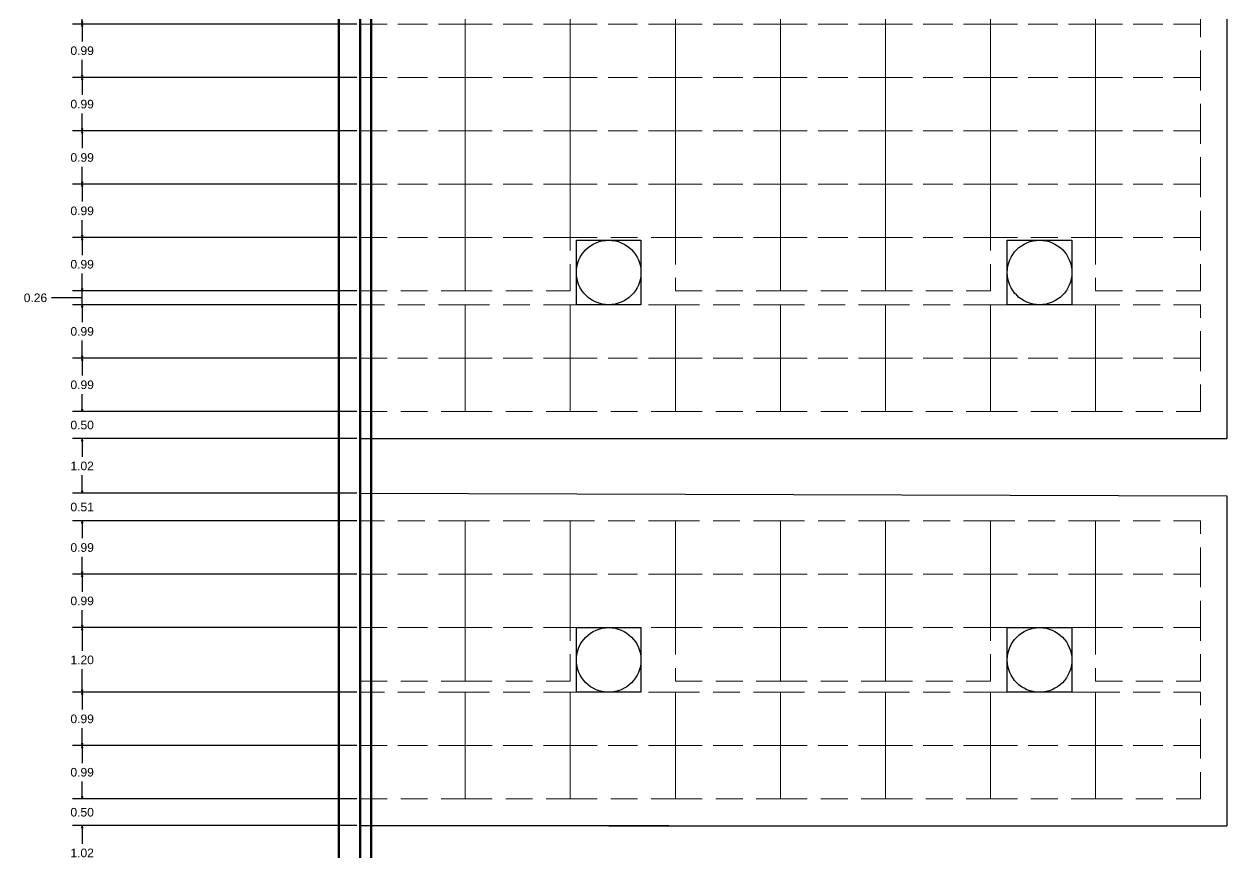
# Model space of a CAD drawing. Header units: metres. Extents: x -1 to 720, y -8 to 179.
# Drawn here: x 514.67 to 537, y 46.41 to 61.81 of the extents above; entities that cross this region are included whole.
import ezdxf

# ---------------------------------------------------------------- set-up
doc = ezdxf.new("R2010")
doc.units = ezdxf.units.M
doc.header["$PDMODE"] = 34
doc.linetypes.add('DASHED', pattern=[0.75, 0.5, -0.25])
for name, color, linetype in [('0-Dimension', 9, 'Continuous'), ('E-AUXL', 7, 'Continuous'), ('S-PLAT', 7, 'Continuous')]:
    doc.layers.add(name, color=color, linetype=linetype)
for name, color, linetype, lineweight in [('A-AREA', 7, 'Continuous', 5), ('A-ROOF', 226, 'Continuous', 53), ('E-POWR', 3, 'DASHED', 15), ('S-BEAM', 1, 'Continuous', 50)]:
    doc.layers.add(name, color=color, linetype=linetype, lineweight=lineweight)
doc.styles.get("Standard").update_dxf_attribs({"font": 'arial.ttf'})
doc.dimstyles.new('DAPC Standard', dxfattribs={"dimtxt": 0.3, "dimasz": 0.18, "dimexe": 0.18, "dimexo": 0.0625, "dimgap": 0.09, "dimtad": 0, "dimtih": 1, "dimtoh": 1, "dimzin": 0, "dimdsep": 46, "dimtxsty": 'Standard', "dimblk": 'CLOSEDBLANK', "dimcen": 0.09, "dimazin": 0, "dimtfac": 1, "dimtofl": 0, "dimtmove": 0, "dimatfit": 3, "dimfxl": 1, "dimtolj": 1, "dimtzin": 0, "dimarcsym": 0})

# ---------------------------------------------------------------- blocks, each defined once
blk = doc.blocks.new('*U5')
at = {"layer": 'E-POWR'}
blk.add_lwpolyline([(-0.975, -0.496), (0.975, -0.496), (0.975, 0.496), (-0.975, 0.496)], close=True, dxfattribs=at)
blk = doc.blocks.new('*U6')
at = {"layer": 'E-POWR', "color": 0, "linetype": 'ByBlock', "lineweight": -2, "transparency": 16777216}
for p in [(0, 0), (1.95, 0)]:
    blk.add_blockref('*U5', p, dxfattribs=at)
blk = doc.blocks.new('*U7')
at = {"layer": 'E-POWR'}
blk.add_lwpolyline([(-0.975, -0.496), (0.975, -0.496), (0.975, 0.496), (-0.975, 0.496)], close=True, dxfattribs=at)
blk = doc.blocks.new('*U8')
at = {"layer": 'E-POWR', "color": 0, "linetype": 'ByBlock', "lineweight": -2, "transparency": 16777216}
for p in [(0, 0), (1.95, 0)]:
    blk.add_blockref('*U7', p, dxfattribs=at)
blk = doc.blocks.new('*U25')
at = {"layer": 'E-POWR'}
blk.add_lwpolyline([(-0.975, -0.496), (0.975, -0.496), (0.975, 0.496), (-0.975, 0.496)], close=True, dxfattribs=at)
blk = doc.blocks.new('*U26')
at = {"layer": 'E-POWR', "color": 0, "linetype": 'ByBlock', "lineweight": -2, "transparency": 16777216}
for p in [(0, 0), (1.95, 0), (3.9, 0)]:
    blk.add_blockref('*U25', p, dxfattribs=at)
blk = doc.blocks.new('*U27')
at = {"layer": 'E-POWR'}
blk.add_lwpolyline([(-0.975, -0.496), (0.975, -0.496), (0.975, 0.496), (-0.975, 0.496)], close=True, dxfattribs=at)
blk = doc.blocks.new('*U28')
at = {"layer": 'E-POWR', "color": 0, "linetype": 'ByBlock', "lineweight": -2, "transparency": 16777216}
for p in [(0, 0), (1.95, 0), (3.9, 0)]:
    blk.add_blockref('*U27', p, dxfattribs=at)
blk = doc.blocks.new('_ClosedBlank')
at = {"color": 0, "linetype": 'ByBlock', "lineweight": -2}
for p, q in [((-1, 0.17), (0, 0)), ((-1, 0.17), (-1, -0.17)), ((0, 0), (-1, -0.17))]:
    blk.add_line(p, q, dxfattribs=at)
blk = doc.blocks.new('*D391')
at = {"layer": '0-Dimension', "color": 0, "lineweight": -2, "transparency": 16777216}
for p, q in [((520.848, 46.917), (515.567, 46.917)), ((515.747, 46.872), (515.747, 46.581)), ((515.747, 45.946), (515.747, 46.237)), ((520.848, 45.901), (515.567, 45.901))]:
    blk.add_line(p, q, dxfattribs=at)
at = {"layer": 'Defpoints', "color": 0, "transparency": 16777216}
for p in [(515.747, 46.917), (520.911, 46.917), (520.911, 45.901)]:
    blk.add_point(p, dxfattribs=at)
at = {"layer": '0-Dimension', "color": 0, "lineweight": -2, "transparency": 16777216, "xscale": 0.045, "yscale": 0.045, "zscale": 0.045}
for p, rotation in [((515.747, 46.917), 90), ((515.747, 45.901), 270)]:
    blk.add_blockref('_ClosedBlank', p, dxfattribs=dict(at, rotation=rotation))
at = {"layer": '0-Dimension', "color": 0, "transparency": 16777216, "insert": (515.747, 46.409), "char_height": 0.16, "attachment_point": 5}
blk.add_mtext('\\A1;1.02', dxfattribs=at)
blk = doc.blocks.new('*D392')
at = {"layer": '0-Dimension', "color": 0, "lineweight": -2, "transparency": 16777216}
for p, q in [((520.848, 47.412), (515.567, 47.412)), ((515.747, 47.457), (515.747, 47.502)), ((520.848, 46.917), (515.567, 46.917)), ((515.747, 46.872), (515.747, 46.827))]:
    blk.add_line(p, q, dxfattribs=at)
at = {"layer": 'Defpoints', "color": 0, "transparency": 16777216}
for p in [(515.747, 47.412), (520.911, 47.412), (520.911, 46.917)]:
    blk.add_point(p, dxfattribs=at)
at = {"layer": '0-Dimension', "color": 0, "lineweight": -2, "transparency": 16777216, "xscale": 0.045, "yscale": 0.045, "zscale": 0.045}
for p, rotation in [((515.747, 47.412), 270), ((515.747, 46.917), 90)]:
    blk.add_blockref('_ClosedBlank', p, dxfattribs=dict(at, rotation=rotation))
at = {"layer": '0-Dimension', "color": 0, "transparency": 16777216, "insert": (515.747, 47.165), "char_height": 0.16, "attachment_point": 5}
blk.add_mtext('\\A1;0.50', dxfattribs=at)
blk = doc.blocks.new('*D393')
at = {"layer": '0-Dimension', "color": 0, "lineweight": -2, "transparency": 16777216}
for p, q in [((520.848, 48.404), (515.567, 48.404)), ((515.747, 48.359), (515.747, 48.08)), ((515.747, 47.457), (515.747, 47.737)), ((520.848, 47.412), (515.567, 47.412))]:
    blk.add_line(p, q, dxfattribs=at)
at = {"layer": 'Defpoints', "color": 0, "transparency": 16777216}
for p in [(515.747, 48.404), (520.911, 48.404), (520.911, 47.412)]:
    blk.add_point(p, dxfattribs=at)
at = {"layer": '0-Dimension', "color": 0, "lineweight": -2, "transparency": 16777216, "xscale": 0.045, "yscale": 0.045, "zscale": 0.045}
for p, rotation in [((515.747, 48.404), 90), ((515.747, 47.412), 270)]:
    blk.add_blockref('_ClosedBlank', p, dxfattribs=dict(at, rotation=rotation))
at = {"layer": '0-Dimension', "color": 0, "transparency": 16777216, "insert": (515.747, 47.908), "char_height": 0.16, "attachment_point": 5}
blk.add_mtext('\\A1;0.99', dxfattribs=at)
blk = doc.blocks.new('*D394')
at = {"layer": '0-Dimension', "color": 0, "lineweight": -2, "transparency": 16777216}
for p, q in [((520.848, 49.396), (515.567, 49.396)), ((515.747, 49.351), (515.747, 49.072)), ((515.747, 48.449), (515.747, 48.729)), ((520.848, 48.404), (515.567, 48.404))]:
    blk.add_line(p, q, dxfattribs=at)
at = {"layer": 'Defpoints', "color": 0, "transparency": 16777216}
for p in [(515.747, 49.396), (520.911, 49.396), (520.911, 48.404)]:
    blk.add_point(p, dxfattribs=at)
at = {"layer": '0-Dimension', "color": 0, "lineweight": -2, "transparency": 16777216, "xscale": 0.045, "yscale": 0.045, "zscale": 0.045}
for p, rotation in [((515.747, 49.396), 90), ((515.747, 48.404), 270)]:
    blk.add_blockref('_ClosedBlank', p, dxfattribs=dict(at, rotation=rotation))
at = {"layer": '0-Dimension', "color": 0, "transparency": 16777216, "insert": (515.747, 48.9), "char_height": 0.16, "attachment_point": 5}
blk.add_mtext('\\A1;0.99', dxfattribs=at)
blk = doc.blocks.new('*D395')
at = {"layer": '0-Dimension', "color": 0, "lineweight": -2, "transparency": 16777216}
for p, q in [((520.848, 50.596), (515.567, 50.596)), ((515.747, 50.551), (515.747, 50.168)), ((515.747, 49.441), (515.747, 49.825)), ((520.848, 49.396), (515.567, 49.396))]:
    blk.add_line(p, q, dxfattribs=at)
at = {"layer": 'Defpoints', "color": 0, "transparency": 16777216}
for p in [(515.747, 50.596), (520.911, 50.596), (520.911, 49.396)]:
    blk.add_point(p, dxfattribs=at)
at = {"layer": '0-Dimension', "color": 0, "lineweight": -2, "transparency": 16777216, "xscale": 0.045, "yscale": 0.045, "zscale": 0.045}
for p, rotation in [((515.747, 50.596), 90), ((515.747, 49.396), 270)]:
    blk.add_blockref('_ClosedBlank', p, dxfattribs=dict(at, rotation=rotation))
at = {"layer": '0-Dimension', "color": 0, "transparency": 16777216, "insert": (515.747, 49.996), "char_height": 0.16, "attachment_point": 5}
blk.add_mtext('\\A1;1.20', dxfattribs=at)
blk = doc.blocks.new('*D396')
at = {"layer": '0-Dimension', "color": 0, "lineweight": -2, "transparency": 16777216}
for p, q in [((520.848, 51.588), (515.567, 51.588)), ((515.747, 51.543), (515.747, 51.264)), ((515.747, 50.641), (515.747, 50.921)), ((520.848, 50.596), (515.567, 50.596))]:
    blk.add_line(p, q, dxfattribs=at)
at = {"layer": 'Defpoints', "color": 0, "transparency": 16777216}
for p in [(515.747, 51.588), (520.911, 51.588), (520.911, 50.596)]:
    blk.add_point(p, dxfattribs=at)
at = {"layer": '0-Dimension', "color": 0, "lineweight": -2, "transparency": 16777216, "xscale": 0.045, "yscale": 0.045, "zscale": 0.045}
for p, rotation in [((515.747, 51.588), 90), ((515.747, 50.596), 270)]:
    blk.add_blockref('_ClosedBlank', p, dxfattribs=dict(at, rotation=rotation))
at = {"layer": '0-Dimension', "color": 0, "transparency": 16777216, "insert": (515.747, 51.092), "char_height": 0.16, "attachment_point": 5}
blk.add_mtext('\\A1;0.99', dxfattribs=at)
blk = doc.blocks.new('*D397')
at = {"layer": '0-Dimension', "color": 0, "lineweight": -2, "transparency": 16777216}
for p, q in [((520.848, 52.58), (515.567, 52.58)), ((515.747, 52.535), (515.747, 52.256)), ((515.747, 51.633), (515.747, 51.913)), ((520.848, 51.588), (515.567, 51.588))]:
    blk.add_line(p, q, dxfattribs=at)
at = {"layer": 'Defpoints', "color": 0, "transparency": 16777216}
for p in [(515.747, 52.58), (520.911, 52.58), (520.911, 51.588)]:
    blk.add_point(p, dxfattribs=at)
at = {"layer": '0-Dimension', "color": 0, "lineweight": -2, "transparency": 16777216, "xscale": 0.045, "yscale": 0.045, "zscale": 0.045}
for p, rotation in [((515.747, 52.58), 90), ((515.747, 51.588), 270)]:
    blk.add_blockref('_ClosedBlank', p, dxfattribs=dict(at, rotation=rotation))
at = {"layer": '0-Dimension', "color": 0, "transparency": 16777216, "insert": (515.747, 52.084), "char_height": 0.16, "attachment_point": 5}
blk.add_mtext('\\A1;0.99', dxfattribs=at)
blk = doc.blocks.new('*D398')
at = {"layer": '0-Dimension', "color": 0, "lineweight": -2, "transparency": 16777216}
for p, q in [((515.747, 53.137), (515.747, 53.182)), ((520.848, 53.092), (515.567, 53.092)), ((520.848, 52.58), (515.567, 52.58)), ((515.747, 52.535), (515.747, 52.49))]:
    blk.add_line(p, q, dxfattribs=at)
at = {"layer": 'Defpoints', "color": 0, "transparency": 16777216}
for p in [(515.747, 53.092), (520.911, 53.092), (520.911, 52.58)]:
    blk.add_point(p, dxfattribs=at)
at = {"layer": '0-Dimension', "color": 0, "lineweight": -2, "transparency": 16777216, "xscale": 0.045, "yscale": 0.045, "zscale": 0.045}
for p, rotation in [((515.747, 53.092), 270), ((515.747, 52.58), 90)]:
    blk.add_blockref('_ClosedBlank', p, dxfattribs=dict(at, rotation=rotation))
at = {"layer": '0-Dimension', "color": 0, "transparency": 16777216, "insert": (515.747, 52.836), "char_height": 0.16, "attachment_point": 5}
blk.add_mtext('\\A1;0.51', dxfattribs=at)
blk = doc.blocks.new('*D399')
at = {"layer": '0-Dimension', "color": 0, "lineweight": -2, "transparency": 16777216}
for p, q in [((520.848, 54.108), (515.567, 54.108)), ((515.747, 54.063), (515.747, 53.772)), ((515.747, 53.137), (515.747, 53.428)), ((520.848, 53.092), (515.567, 53.092))]:
    blk.add_line(p, q, dxfattribs=at)
at = {"layer": 'Defpoints', "color": 0, "transparency": 16777216}
for p in [(515.747, 54.108), (520.911, 54.108), (520.911, 53.092)]:
    blk.add_point(p, dxfattribs=at)
at = {"layer": '0-Dimension', "color": 0, "lineweight": -2, "transparency": 16777216, "xscale": 0.045, "yscale": 0.045, "zscale": 0.045}
for p, rotation in [((515.747, 54.108), 90), ((515.747, 53.092), 270)]:
    blk.add_blockref('_ClosedBlank', p, dxfattribs=dict(at, rotation=rotation))
at = {"layer": '0-Dimension', "color": 0, "transparency": 16777216, "insert": (515.747, 53.6), "char_height": 0.16, "attachment_point": 5}
blk.add_mtext('\\A1;1.02', dxfattribs=at)
blk = doc.blocks.new('*D400')
at = {"layer": '0-Dimension', "color": 0, "lineweight": -2, "transparency": 16777216}
for p, q in [((520.848, 54.612), (515.567, 54.612)), ((515.747, 54.657), (515.747, 54.702)), ((520.848, 54.108), (515.567, 54.108)), ((515.747, 54.063), (515.747, 54.018))]:
    blk.add_line(p, q, dxfattribs=at)
at = {"layer": 'Defpoints', "color": 0, "transparency": 16777216}
for p in [(515.747, 54.612), (520.911, 54.612), (520.911, 54.108)]:
    blk.add_point(p, dxfattribs=at)
at = {"layer": '0-Dimension', "color": 0, "lineweight": -2, "transparency": 16777216, "xscale": 0.045, "yscale": 0.045, "zscale": 0.045}
for p, rotation in [((515.747, 54.612), 270), ((515.747, 54.108), 90)]:
    blk.add_blockref('_ClosedBlank', p, dxfattribs=dict(at, rotation=rotation))
at = {"layer": '0-Dimension', "color": 0, "transparency": 16777216, "insert": (515.747, 54.36), "char_height": 0.16, "attachment_point": 5}
blk.add_mtext('\\A1;0.50', dxfattribs=at)
blk = doc.blocks.new('*D401')
at = {"layer": '0-Dimension', "color": 0, "lineweight": -2, "transparency": 16777216}
for p, q in [((520.848, 55.604), (515.567, 55.604)), ((515.747, 55.559), (515.747, 55.28)), ((515.747, 54.657), (515.747, 54.937)), ((520.848, 54.612), (515.567, 54.612))]:
    blk.add_line(p, q, dxfattribs=at)
at = {"layer": 'Defpoints', "color": 0, "transparency": 16777216}
for p in [(515.747, 55.604), (520.911, 55.604), (520.911, 54.612)]:
    blk.add_point(p, dxfattribs=at)
at = {"layer": '0-Dimension', "color": 0, "lineweight": -2, "transparency": 16777216, "xscale": 0.045, "yscale": 0.045, "zscale": 0.045}
for p, rotation in [((515.747, 55.604), 90), ((515.747, 54.612), 270)]:
    blk.add_blockref('_ClosedBlank', p, dxfattribs=dict(at, rotation=rotation))
at = {"layer": '0-Dimension', "color": 0, "transparency": 16777216, "insert": (515.747, 55.108), "char_height": 0.16, "attachment_point": 5}
blk.add_mtext('\\A1;0.99', dxfattribs=at)
blk = doc.blocks.new('*D402')
at = {"layer": '0-Dimension', "color": 0, "lineweight": -2, "transparency": 16777216}
for p, q in [((520.848, 56.596), (515.567, 56.596)), ((515.747, 56.551), (515.747, 56.272)), ((515.747, 55.649), (515.747, 55.929)), ((520.848, 55.604), (515.567, 55.604))]:
    blk.add_line(p, q, dxfattribs=at)
at = {"layer": 'Defpoints', "color": 0, "transparency": 16777216}
for p in [(515.747, 56.596), (520.911, 56.596), (520.911, 55.604)]:
    blk.add_point(p, dxfattribs=at)
at = {"layer": '0-Dimension', "color": 0, "lineweight": -2, "transparency": 16777216, "xscale": 0.045, "yscale": 0.045, "zscale": 0.045}
for p, rotation in [((515.747, 56.596), 90), ((515.747, 55.604), 270)]:
    blk.add_blockref('_ClosedBlank', p, dxfattribs=dict(at, rotation=rotation))
at = {"layer": '0-Dimension', "color": 0, "transparency": 16777216, "insert": (515.747, 56.1), "char_height": 0.16, "attachment_point": 5}
blk.add_mtext('\\A1;0.99', dxfattribs=at)
blk = doc.blocks.new('*D403')
at = {"layer": '0-Dimension', "color": 0, "lineweight": -2, "transparency": 16777216}
for p, q in [((520.848, 56.852), (515.567, 56.852)), ((515.747, 56.897), (515.747, 56.942)), ((515.747, 56.596), (515.747, 56.852)), ((515.358, 56.724), (515.178, 56.724)), ((515.747, 56.724), (515.358, 56.724)), ((520.848, 56.596), (515.567, 56.596)), ((515.747, 56.551), (515.747, 56.506))]:
    blk.add_line(p, q, dxfattribs=at)
at = {"layer": 'Defpoints', "color": 0, "transparency": 16777216}
for p in [(515.747, 56.852), (520.911, 56.852), (520.911, 56.596)]:
    blk.add_point(p, dxfattribs=at)
at = {"layer": '0-Dimension', "color": 0, "lineweight": -2, "transparency": 16777216, "xscale": 0.045, "yscale": 0.045, "zscale": 0.045}
for p, rotation in [((515.747, 56.852), 270), ((515.747, 56.596), 90)]:
    blk.add_blockref('_ClosedBlank', p, dxfattribs=dict(at, rotation=rotation))
at = {"layer": '0-Dimension', "color": 0, "transparency": 16777216, "insert": (514.88, 56.724), "char_height": 0.16, "attachment_point": 5}
blk.add_mtext('\\A1;0.26', dxfattribs=at)
blk = doc.blocks.new('*D404')
at = {"layer": '0-Dimension', "color": 0, "lineweight": -2, "transparency": 16777216}
for p, q in [((520.848, 57.844), (515.567, 57.844)), ((515.747, 57.799), (515.747, 57.52)), ((515.747, 56.897), (515.747, 57.177)), ((520.848, 56.852), (515.567, 56.852))]:
    blk.add_line(p, q, dxfattribs=at)
at = {"layer": 'Defpoints', "color": 0, "transparency": 16777216}
for p in [(515.747, 57.844), (520.911, 57.844), (520.911, 56.852)]:
    blk.add_point(p, dxfattribs=at)
at = {"layer": '0-Dimension', "color": 0, "lineweight": -2, "transparency": 16777216, "xscale": 0.045, "yscale": 0.045, "zscale": 0.045}
for p, rotation in [((515.747, 57.844), 90), ((515.747, 56.852), 270)]:
    blk.add_blockref('_ClosedBlank', p, dxfattribs=dict(at, rotation=rotation))
at = {"layer": '0-Dimension', "color": 0, "transparency": 16777216, "insert": (515.747, 57.348), "char_height": 0.16, "attachment_point": 5}
blk.add_mtext('\\A1;0.99', dxfattribs=at)
blk = doc.blocks.new('*D405')
at = {"layer": '0-Dimension', "color": 0, "lineweight": -2, "transparency": 16777216}
for p, q in [((520.848, 58.836), (515.567, 58.836)), ((515.747, 58.791), (515.747, 58.512)), ((515.747, 57.889), (515.747, 58.169)), ((520.848, 57.844), (515.567, 57.844))]:
    blk.add_line(p, q, dxfattribs=at)
at = {"layer": 'Defpoints', "color": 0, "transparency": 16777216}
for p in [(515.747, 58.836), (520.911, 58.836), (520.911, 57.844)]:
    blk.add_point(p, dxfattribs=at)
at = {"layer": '0-Dimension', "color": 0, "lineweight": -2, "transparency": 16777216, "xscale": 0.045, "yscale": 0.045, "zscale": 0.045}
for p, rotation in [((515.747, 58.836), 90), ((515.747, 57.844), 270)]:
    blk.add_blockref('_ClosedBlank', p, dxfattribs=dict(at, rotation=rotation))
at = {"layer": '0-Dimension', "color": 0, "transparency": 16777216, "insert": (515.747, 58.34), "char_height": 0.16, "attachment_point": 5}
blk.add_mtext('\\A1;0.99', dxfattribs=at)
blk = doc.blocks.new('*D406')
at = {"layer": '0-Dimension', "color": 0, "lineweight": -2, "transparency": 16777216}
for p, q in [((520.848, 59.828), (515.567, 59.828)), ((515.747, 59.783), (515.747, 59.504)), ((515.747, 58.881), (515.747, 59.161)), ((520.848, 58.836), (515.567, 58.836))]:
    blk.add_line(p, q, dxfattribs=at)
at = {"layer": 'Defpoints', "color": 0, "transparency": 16777216}
for p in [(515.747, 59.828), (520.911, 59.828), (520.911, 58.836)]:
    blk.add_point(p, dxfattribs=at)
at = {"layer": '0-Dimension', "color": 0, "lineweight": -2, "transparency": 16777216, "xscale": 0.045, "yscale": 0.045, "zscale": 0.045}
for p, rotation in [((515.747, 59.828), 90), ((515.747, 58.836), 270)]:
    blk.add_blockref('_ClosedBlank', p, dxfattribs=dict(at, rotation=rotation))
at = {"layer": '0-Dimension', "color": 0, "transparency": 16777216, "insert": (515.747, 59.332), "char_height": 0.16, "attachment_point": 5}
blk.add_mtext('\\A1;0.99', dxfattribs=at)
blk = doc.blocks.new('*D407')
at = {"layer": '0-Dimension', "color": 0, "lineweight": -2, "transparency": 16777216}
for p, q in [((520.848, 60.82), (515.567, 60.82)), ((515.747, 60.775), (515.747, 60.496)), ((515.747, 59.873), (515.747, 60.153)), ((520.848, 59.828), (515.567, 59.828))]:
    blk.add_line(p, q, dxfattribs=at)
at = {"layer": 'Defpoints', "color": 0, "transparency": 16777216}
for p in [(515.747, 60.82), (520.911, 60.82), (520.911, 59.828)]:
    blk.add_point(p, dxfattribs=at)
at = {"layer": '0-Dimension', "color": 0, "lineweight": -2, "transparency": 16777216, "xscale": 0.045, "yscale": 0.045, "zscale": 0.045}
for p, rotation in [((515.747, 60.82), 90), ((515.747, 59.828), 270)]:
    blk.add_blockref('_ClosedBlank', p, dxfattribs=dict(at, rotation=rotation))
at = {"layer": '0-Dimension', "color": 0, "transparency": 16777216, "insert": (515.747, 60.324), "char_height": 0.16, "attachment_point": 5}
blk.add_mtext('\\A1;0.99', dxfattribs=at)
blk = doc.blocks.new('*D408')
at = {"layer": '0-Dimension', "color": 0, "lineweight": -2, "transparency": 16777216}
for p, q in [((520.848, 61.812), (515.567, 61.812)), ((515.747, 61.767), (515.747, 61.488)), ((515.747, 60.865), (515.747, 61.145)), ((520.848, 60.82), (515.567, 60.82))]:
    blk.add_line(p, q, dxfattribs=at)
at = {"layer": 'Defpoints', "color": 0, "transparency": 16777216}
for p in [(515.747, 61.812), (520.911, 61.812), (520.911, 60.82)]:
    blk.add_point(p, dxfattribs=at)
at = {"layer": '0-Dimension', "color": 0, "lineweight": -2, "transparency": 16777216, "xscale": 0.045, "yscale": 0.045, "zscale": 0.045}
for p, rotation in [((515.747, 61.812), 90), ((515.747, 60.82), 270)]:
    blk.add_blockref('_ClosedBlank', p, dxfattribs=dict(at, rotation=rotation))
at = {"layer": '0-Dimension', "color": 0, "transparency": 16777216, "insert": (515.747, 61.316), "char_height": 0.16, "attachment_point": 5}
blk.add_mtext('\\A1;0.99', dxfattribs=at)
blk = doc.blocks.new('*D409')
at = {"layer": '0-Dimension', "color": 0, "lineweight": -2, "transparency": 16777216}
for p, q in [((520.848, 62.804), (515.567, 62.804)), ((515.747, 62.759), (515.747, 62.48)), ((515.747, 61.857), (515.747, 62.137)), ((520.848, 61.812), (515.567, 61.812))]:
    blk.add_line(p, q, dxfattribs=at)
at = {"layer": 'Defpoints', "color": 0, "transparency": 16777216}
for p in [(515.747, 62.804), (520.911, 62.804), (520.911, 61.812)]:
    blk.add_point(p, dxfattribs=at)
at = {"layer": '0-Dimension', "color": 0, "lineweight": -2, "transparency": 16777216, "xscale": 0.045, "yscale": 0.045, "zscale": 0.045}
for p, rotation in [((515.747, 62.804), 90), ((515.747, 61.812), 270)]:
    blk.add_blockref('_ClosedBlank', p, dxfattribs=dict(at, rotation=rotation))
at = {"layer": '0-Dimension', "color": 0, "transparency": 16777216, "insert": (515.747, 62.308), "char_height": 0.16, "attachment_point": 5}
blk.add_mtext('\\A1;0.99', dxfattribs=at)

msp = doc.modelspace()

# ---------------------------------------------------------------- linework, layer by layer
at = {"layer": 'A-AREA'}
msp.add_line((520.511, 26), (520.511, 80), dxfattribs=at)
at = {"layer": 'A-ROOF'}
for p, q in [((520.911, 30), (520.911, 70)), ((520.511, 30), (520.511, 68))]:
    msp.add_line(p, q, dxfattribs=at)
at = {"layer": 'E-AUXL'}
for p, q in [((524.923, 57.796), (526.123, 57.796)), ((524.923, 56.596), (524.923, 57.796)), ((526.123, 57.796), (526.123, 56.596)), ((532.923, 57.796), (534.123, 57.796)), ((532.923, 56.596), (532.923, 57.796)), ((534.123, 57.796), (534.123, 56.596)), ((526.123, 56.596), (524.923, 56.596)), ((534.123, 56.596), (532.923, 56.596)), ((524.923, 50.596), (526.123, 50.596)), ((524.923, 49.396), (524.923, 50.596)), ((526.123, 50.596), (526.123, 49.396)), ((532.923, 50.596), (534.123, 50.596)), ((532.923, 49.396), (532.923, 50.596)), ((534.123, 50.596), (534.123, 49.396)), ((526.123, 49.396), (524.923, 49.396)), ((534.123, 49.396), (532.923, 49.396))]:
    msp.add_line(p, q, dxfattribs=at)
for centre in [(525.523, 57.196), (533.523, 57.196), (525.523, 49.996), (533.523, 49.996)]:
    msp.add_circle(centre, 0.6, dxfattribs=at)
at = {"layer": 'E-POWR'}
for points in [[(520.911, 61.812), (522.861, 61.812), (522.861, 62.804), (520.911, 62.804)], [(522.861, 61.812), (524.811, 61.812), (524.811, 62.804), (522.861, 62.804)], [(524.811, 61.812), (526.761, 61.812), (526.761, 62.804), (524.811, 62.804)], [(526.761, 61.812), (528.711, 61.812), (528.711, 62.804), (526.761, 62.804)], [(528.711, 61.812), (530.661, 61.812), (530.661, 62.804), (528.711, 62.804)], [(530.661, 61.812), (532.611, 61.812), (532.611, 62.804), (530.661, 62.804)], [(532.611, 61.812), (534.561, 61.812), (534.561, 62.804), (532.611, 62.804)], [(534.561, 61.812), (536.511, 61.812), (536.511, 62.804), (534.561, 62.804)], [(520.911, 60.82), (522.861, 60.82), (522.861, 61.812), (520.911, 61.812)], [(522.861, 60.82), (524.811, 60.82), (524.811, 61.812), (522.861, 61.812)], [(524.811, 60.82), (526.761, 60.82), (526.761, 61.812), (524.811, 61.812)], [(526.761, 60.82), (528.711, 60.82), (528.711, 61.812), (526.761, 61.812)], [(528.711, 60.82), (530.661, 60.82), (530.661, 61.812), (528.711, 61.812)], [(530.661, 60.82), (532.611, 60.82), (532.611, 61.812), (530.661, 61.812)], [(532.611, 60.82), (534.561, 60.82), (534.561, 61.812), (532.611, 61.812)], [(534.561, 60.82), (536.511, 60.82), (536.511, 61.812), (534.561, 61.812)], [(520.911, 59.828), (522.861, 59.828), (522.861, 60.82), (520.911, 60.82)], [(522.861, 59.828), (524.811, 59.828), (524.811, 60.82), (522.861, 60.82)], [(524.811, 59.828), (526.761, 59.828), (526.761, 60.82), (524.811, 60.82)], [(526.761, 59.828), (528.711, 59.828), (528.711, 60.82), (526.761, 60.82)], [(528.711, 59.828), (530.661, 59.828), (530.661, 60.82), (528.711, 60.82)], [(530.661, 59.828), (532.611, 59.828), (532.611, 60.82), (530.661, 60.82)], [(532.611, 59.828), (534.561, 59.828), (534.561, 60.82), (532.611, 60.82)], [(534.561, 59.828), (536.511, 59.828), (536.511, 60.82), (534.561, 60.82)], [(520.911, 58.836), (522.861, 58.836), (522.861, 59.828), (520.911, 59.828)], [(522.861, 58.836), (524.811, 58.836), (524.811, 59.828), (522.861, 59.828)], [(524.811, 58.836), (526.761, 58.836), (526.761, 59.828), (524.811, 59.828)], [(526.761, 58.836), (528.711, 58.836), (528.711, 59.828), (526.761, 59.828)], [(528.711, 58.836), (530.661, 58.836), (530.661, 59.828), (528.711, 59.828)], [(530.661, 58.836), (532.611, 58.836), (532.611, 59.828), (530.661, 59.828)], [(532.611, 58.836), (534.561, 58.836), (534.561, 59.828), (532.611, 59.828)], [(534.561, 58.836), (536.511, 58.836), (536.511, 59.828), (534.561, 59.828)], [(520.911, 57.844), (522.861, 57.844), (522.861, 58.836), (520.911, 58.836)], [(522.861, 57.844), (524.811, 57.844), (524.811, 58.836), (522.861, 58.836)], [(524.811, 57.844), (526.761, 57.844), (526.761, 58.836), (524.811, 58.836)], [(526.761, 57.844), (528.711, 57.844), (528.711, 58.836), (526.761, 58.836)], [(528.711, 57.844), (530.661, 57.844), (530.661, 58.836), (528.711, 58.836)], [(530.661, 57.844), (532.611, 57.844), (532.611, 58.836), (530.661, 58.836)], [(532.611, 57.844), (534.561, 57.844), (534.561, 58.836), (532.611, 58.836)], [(534.561, 57.844), (536.511, 57.844), (536.511, 58.836), (534.561, 58.836)], [(536.511, 57.844), (534.561, 57.844), (534.561, 56.852), (536.511, 56.852)], [(520.911, 55.604), (522.861, 55.604), (522.861, 56.596), (520.911, 56.596)], [(522.861, 55.604), (524.811, 55.604), (524.811, 56.596), (522.861, 56.596)], [(524.811, 55.604), (526.761, 55.604), (526.761, 56.596), (524.811, 56.596)], [(526.761, 55.604), (528.711, 55.604), (528.711, 56.596), (526.761, 56.596)], [(528.711, 55.604), (530.661, 55.604), (530.661, 56.596), (528.711, 56.596)], [(530.661, 55.604), (532.611, 55.604), (532.611, 56.596), (530.661, 56.596)], [(532.611, 55.604), (534.561, 55.604), (534.561, 56.596), (532.611, 56.596)], [(534.561, 55.604), (536.511, 55.604), (536.511, 56.596), (534.561, 56.596)], [(520.911, 54.612), (522.861, 54.612), (522.861, 55.604), (520.911, 55.604)], [(522.861, 54.612), (524.811, 54.612), (524.811, 55.604), (522.861, 55.604)], [(524.811, 54.612), (526.761, 54.612), (526.761, 55.604), (524.811, 55.604)], [(526.761, 54.612), (528.711, 54.612), (528.711, 55.604), (526.761, 55.604)], [(528.711, 54.612), (530.661, 54.612), (530.661, 55.604), (528.711, 55.604)], [(530.661, 54.612), (532.611, 54.612), (532.611, 55.604), (530.661, 55.604)], [(532.611, 54.612), (534.561, 54.612), (534.561, 55.604), (532.611, 55.604)], [(534.561, 54.612), (536.511, 54.612), (536.511, 55.604), (534.561, 55.604)], [(520.911, 51.588), (522.861, 51.588), (522.861, 52.58), (520.911, 52.58)], [(522.861, 51.588), (524.811, 51.588), (524.811, 52.58), (522.861, 52.58)], [(524.811, 51.588), (526.761, 51.588), (526.761, 52.58), (524.811, 52.58)], [(526.761, 51.588), (528.711, 51.588), (528.711, 52.58), (526.761, 52.58)], [(528.711, 51.588), (530.661, 51.588), (530.661, 52.58), (528.711, 52.58)], [(530.661, 51.588), (532.611, 51.588), (532.611, 52.58), (530.661, 52.58)], [(532.611, 51.588), (534.561, 51.588), (534.561, 52.58), (532.611, 52.58)], [(534.561, 51.588), (536.511, 51.588), (536.511, 52.58), (534.561, 52.58)], [(520.911, 50.596), (522.861, 50.596), (522.861, 51.588), (520.911, 51.588)], [(522.861, 50.596), (524.811, 50.596), (524.811, 51.588), (522.861, 51.588)], [(524.811, 50.596), (526.761, 50.596), (526.761, 51.588), (524.811, 51.588)], [(526.761, 50.596), (528.711, 50.596), (528.711, 51.588), (526.761, 51.588)], [(528.711, 50.596), (530.661, 50.596), (530.661, 51.588), (528.711, 51.588)], [(530.661, 50.596), (532.611, 50.596), (532.611, 51.588), (530.661, 51.588)], [(532.611, 50.596), (534.561, 50.596), (534.561, 51.588), (532.611, 51.588)], [(534.561, 50.596), (536.511, 50.596), (536.511, 51.588), (534.561, 51.588)], [(536.511, 50.596), (534.561, 50.596), (534.561, 49.604), (536.511, 49.604)], [(520.911, 48.404), (522.861, 48.404), (522.861, 49.396), (520.911, 49.396)], [(522.861, 48.404), (524.811, 48.404), (524.811, 49.396), (522.861, 49.396)], [(524.811, 48.404), (526.761, 48.404), (526.761, 49.396), (524.811, 49.396)], [(526.761, 48.404), (528.711, 48.404), (528.711, 49.396), (526.761, 49.396)], [(528.711, 48.404), (530.661, 48.404), (530.661, 49.396), (528.711, 49.396)], [(530.661, 48.404), (532.611, 48.404), (532.611, 49.396), (530.661, 49.396)], [(532.611, 48.404), (534.561, 48.404), (534.561, 49.396), (532.611, 49.396)], [(534.561, 48.404), (536.511, 48.404), (536.511, 49.396), (534.561, 49.396)], [(520.911, 47.412), (522.861, 47.412), (522.861, 48.404), (520.911, 48.404)], [(522.861, 47.412), (524.811, 47.412), (524.811, 48.404), (522.861, 48.404)], [(524.811, 47.412), (526.761, 47.412), (526.761, 48.404), (524.811, 48.404)], [(526.761, 47.412), (528.711, 47.412), (528.711, 48.404), (526.761, 48.404)], [(528.711, 47.412), (530.661, 47.412), (530.661, 48.404), (528.711, 48.404)], [(530.661, 47.412), (532.611, 47.412), (532.611, 48.404), (530.661, 48.404)], [(532.611, 47.412), (534.561, 47.412), (534.561, 48.404), (532.611, 48.404)], [(534.561, 47.412), (536.511, 47.412), (536.511, 48.404), (534.561, 48.404)]]:
    msp.add_lwpolyline(points, close=True, dxfattribs=at)
at = {"layer": 'S-BEAM'}
for p, q in [((521.111, 30.3), (521.111, 69.7)), ((520.511, 69.4), (520.511, 30))]:
    msp.add_line(p, q, dxfattribs=at)
at = {"layer": 'S-PLAT'}
for p, q in [((537.002, 68), (537.002, 54.108)), ((537.002, 68), (537.002, 54.108)), ((520.911, 54.108), (537.002, 54.108)), ((520.911, 53.092), (537.002, 53.047)), ((537.002, 53.047), (537.002, 46.916)), ((520.911, 46.917), (526.64, 46.917)), ((525.523, 46.917), (525.523, 46.916)), ((525.523, 46.916), (537.002, 46.916))]:
    msp.add_line(p, q, dxfattribs=at)

# ---------------------------------------------------------------- block references
at = {"layer": 'E-POWR'}
for name, p in [('*U8', (521.886, 57.348)), ('*U28', (527.736, 57.348)), ('*U6', (521.886, 50.1)), ('*U26', (527.736, 50.1))]:
    msp.add_blockref(name, p, dxfattribs=at)

# ---------------------------------------------------------------- dimensions: what is measured, and where the dimension line sits
at = {"layer": '0-Dimension'}
for base, p1, p2, picture, middle in [((515.747, 62.804), (520.911, 61.812), (520.911, 62.804), '*D409', (515.747, 62.308)), ((515.747, 61.812), (520.911, 60.82), (520.911, 61.812), '*D408', (515.747, 61.316)), ((515.747, 60.82), (520.911, 59.828), (520.911, 60.82), '*D407', (515.747, 60.324)), ((515.747, 59.828), (520.911, 58.836), (520.911, 59.828), '*D406', (515.747, 59.332)), ((515.747, 58.836), (520.911, 57.844), (520.911, 58.836), '*D405', (515.747, 58.34)), ((515.747, 57.844), (520.911, 56.852), (520.911, 57.844), '*D404', (515.747, 57.348)), ((515.747, 56.852), (520.911, 56.596), (520.911, 56.852), '*D403', (515.088, 56.724)), ((515.747, 56.596), (520.911, 55.604), (520.911, 56.596), '*D402', (515.747, 56.1)), ((515.747, 55.604), (520.911, 54.612), (520.911, 55.604), '*D401', (515.747, 55.108)), ((515.747, 54.612), (520.911, 54.108), (520.911, 54.612), '*D400', (515.747, 54.36)), ((515.747, 54.108), (520.911, 53.092), (520.911, 54.108), '*D399', (515.747, 53.6)), ((515.747, 53.092), (520.911, 52.58), (520.911, 53.092), '*D398', (515.747, 52.836)), ((515.747, 52.58), (520.911, 51.588), (520.911, 52.58), '*D397', (515.747, 52.084)), ((515.747, 51.588), (520.911, 50.596), (520.911, 51.588), '*D396', (515.747, 51.092)), ((515.747, 50.596), (520.911, 49.396), (520.911, 50.596), '*D395', (515.747, 49.996)), ((515.747, 49.396), (520.911, 48.404), (520.911, 49.396), '*D394', (515.747, 48.9)), ((515.747, 48.404), (520.911, 47.412), (520.911, 48.404), '*D393', (515.747, 47.908)), ((515.7466, 47.4123), (520.911, 46.9169), (520.911, 47.4123), '*D392', (515.7466, 47.1646)), ((515.747, 46.917), (520.911, 45.901), (520.911, 46.917), '*D391', (515.747, 46.409))]:
    dim = msp.add_linear_dim(base=base, p1=p1, p2=p2, angle=90, dimstyle='DAPC Standard', override={"dimtxt": 0.16, "dimasz": 0.045, "dimtmove": 1}, dxfattribs=at)
    dim.commit()
    dim.dimension.update_dxf_attribs({"geometry": picture, "text_midpoint": middle})

doc.saveas('drawing.dxf')
